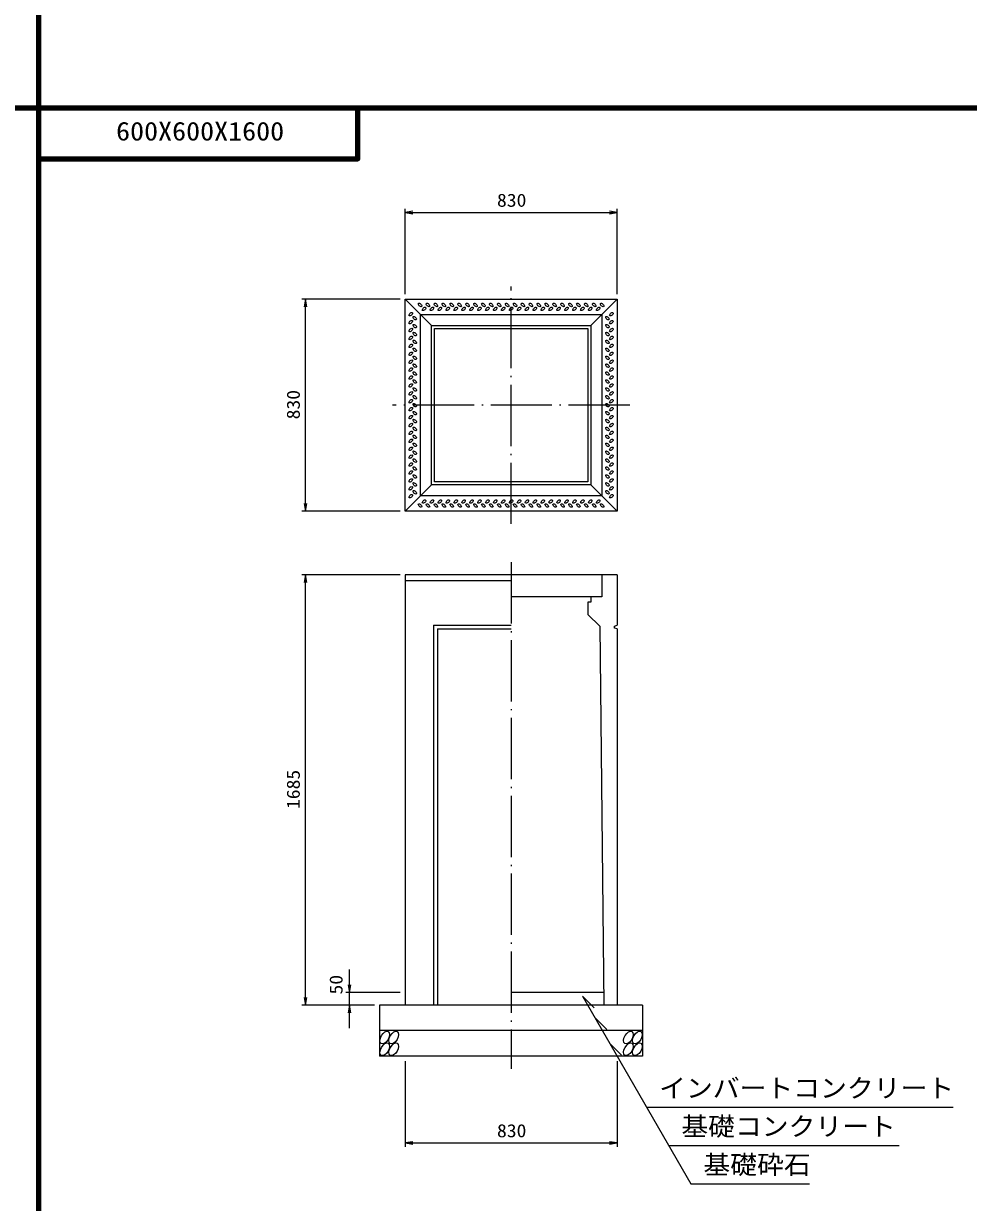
# Model space of a CAD drawing. Units: millimetres, scale not verified. Extents: x -8410 to 41710, y -74801 to 5940.
# Drawn here: x 23151 to 26851, y -46978 to -42360 of the extents above; entities that cross this region are included whole.
import ezdxf
from ezdxf.enums import TextEntityAlignment as Align

# ---------------------------------------------------------------- set-up
doc = ezdxf.new("R2010")
doc.units = ezdxf.units.MM
doc.header["$LTSCALE"] = 20
doc.linetypes.add('LONG_DASHED_DOTTED', pattern=[15.25, 12, -1.5, 0.25, -1.5])
for name, color, linetype, lineweight in [('0-0_グループ[0](0)-D-BMK(0)', 2, 'LONG_DASHED_DOTTED', 13), ('0-1_グループ[0](0)-D-STR(1)', 1, 'Continuous', 13), ('0-2_グループ[0](0)-D-STR-DIM(2)', 7, 'Continuous', 13), ('0-3_グループ[0](0)-D-STR-HTXT(3)', 7, 'Continuous', 13), ('0-5_グループ[0](0)-D-TTL(5)', 2, 'Continuous', 140)]:
    doc.layers.add(name, color=color, linetype=linetype, lineweight=lineweight)
doc.layers.add('0-4_グループ[0](0)-D-STR-TXT(4)', color=7, linetype='Continuous')
doc.layers.add('0-6_グループ[0](0)-D-TTL-TXT(6)', color=7, linetype='Continuous')
doc.styles.add('ＭＳ ゴシック', font='')
doc.styles.get('ＭＳ ゴシック').set_extended_font_data('MS Gothic')

msp = doc.modelspace()

# ---------------------------------------------------------------- linework, layer by layer
at = {"layer": '0-0_グループ[0](0)-D-BMK(0)'}
for p, q in [((25060, -44320), (25060, -43390)), ((25525, -43855), (24595, -43855)), ((25060, -44470), (25060, -46455))]:
    msp.add_line(p, q, dxfattribs=at)
at = {"layer": '0-1_グループ[0](0)-D-STR(1)'}
for p, q in [((24645, -43440), (25475, -43440)), ((24645, -44270), (24645, -43440)), ((24645, -43440), (24748, -43543)), ((25475, -43440), (25372, -43543)), ((25475, -43440), (25475, -44270)), ((24705, -43500), (25415, -43500)), ((24705, -44210), (24705, -43500)), ((25415, -43500), (25415, -44210)), ((24748, -43543), (25372, -43543)), ((24748, -44167), (24748, -43543)), ((25372, -43543), (25372, -44167)), ((24760, -43555), (25360, -43555)), ((24760, -44155), (24760, -43555)), ((25360, -43555), (25360, -44155)), ((24645, -44270), (24748, -44167)), ((25372, -44167), (24748, -44167)), ((25360, -44155), (24760, -44155)), ((25475, -44270), (25372, -44167)), ((25415, -44210), (24705, -44210)), ((25475, -44270), (24645, -44270)), ((25475, -44520), (24645, -44520)), ((24645, -44520), (24645, -46205)), ((25060, -44543.3), (24645, -44543.3)), ((25475, -44520), (25475, -44716.5)), ((25408, -44720), (25360, -44675)), ((24756.5, -44716.5), (24756.5, -46205)), ((24756.5, -44716.5), (25060, -44716.5)), ((24771.5, -44731.5), (24771.5, -46205)), ((24771.5, -44731.5), (25060, -44731.5)), ((25408, -44720), (25422.98, -46205)), ((25465, -44720), (25475, -44716.5)), ((25475, -44731.5), (25475, -46205)), ((25422.48, -46155), (25060, -46155)), ((25575, -46205), (24545, -46205)), ((24545, -46205), (24545, -46405)), ((25575, -46205), (25575, -46405)), ((25575, -46305), (24545, -46305)), ((25575, -46405), (24545, -46405))]:
    msp.add_line(p, q, dxfattribs=at)
for points in [[(25415, -44520), (25415, -44605), (25060, -44605)], [(25372, -44605), (25372, -44627), (25360, -44627), (25360, -44675)], [(25475, -44731.5), (25465, -44728), (25465, -44720)]]:
    msp.add_lwpolyline(points, dxfattribs=at)
for centre, major_axis, ratio in [((24703.5, -43462.25), (-6.01, 6.01), 0.529412), ((24734.5, -43462.25), (-6.01, 6.01), 0.529412), ((24765.5, -43462.25), (-6.01, 6.01), 0.529412), ((24796.5, -43462.25), (-6.01, 6.01), 0.529412), ((24827.5, -43462.25), (-6.01, 6.01), 0.529412), ((24858.5, -43462.25), (-6.01, 6.01), 0.529412), ((24889.5, -43462.25), (-6.01, 6.01), 0.529412), ((24920.5, -43462.25), (-6.01, 6.01), 0.529412), ((24951.5, -43462.25), (-6.01, 6.01), 0.529412), ((24982.5, -43462.25), (-6.01, 6.01), 0.529412), ((25013.5, -43462.25), (-6.01, 6.01), 0.529412), ((25044.5, -43462.25), (-6.01, 6.01), 0.529412), ((25075.5, -43462.25), (-6.01, 6.01), 0.529412), ((25106.5, -43462.25), (-6.01, 6.01), 0.529412), ((25137.5, -43462.25), (-6.01, 6.01), 0.529412), ((25168.5, -43462.25), (-6.01, 6.01), 0.529412), ((25199.5, -43462.25), (-6.01, 6.01), 0.529412), ((25230.5, -43462.25), (-6.01, 6.01), 0.529412), ((25261.5, -43462.25), (-6.01, 6.01), 0.529412), ((25292.5, -43462.25), (-6.01, 6.01), 0.529412), ((25323.5, -43462.25), (-6.01, 6.01), 0.529412), ((25354.5, -43462.25), (-6.01, 6.01), 0.529412), ((25385.5, -43462.25), (-6.01, 6.01), 0.529412), ((25416.5, -43462.25), (-6.01, 6.01), 0.529412), ((24667.25, -43498.5), (-6.01, -6.01), 0.529412), ((24719, -43477.75), (6.01, 6.01), 0.529412), ((24750, -43477.75), (6.01, 6.01), 0.529412), ((24781, -43477.75), (6.01, 6.01), 0.529412), ((24812, -43477.75), (6.01, 6.01), 0.529412), ((24843, -43477.75), (6.01, 6.01), 0.529412), ((24874, -43477.75), (6.01, 6.01), 0.529412), ((24905, -43477.75), (6.01, 6.01), 0.529412), ((24936, -43477.75), (6.01, 6.01), 0.529412), ((24967, -43477.75), (6.01, 6.01), 0.529412), ((24998, -43477.75), (6.01, 6.01), 0.529412), ((25029, -43477.75), (6.01, 6.01), 0.529412), ((25060, -43477.75), (6.01, 6.01), 0.529412), ((25091, -43477.75), (6.01, 6.01), 0.529412), ((25122, -43477.75), (6.01, 6.01), 0.529412), ((25153, -43477.75), (6.01, 6.01), 0.529412), ((25184, -43477.75), (6.01, 6.01), 0.529412), ((25215, -43477.75), (6.01, 6.01), 0.529412), ((25246, -43477.75), (6.01, 6.01), 0.529412), ((25277, -43477.75), (6.01, 6.01), 0.529412), ((25308, -43477.75), (6.01, 6.01), 0.529412), ((25339, -43477.75), (6.01, 6.01), 0.529412), ((25370, -43477.75), (6.01, 6.01), 0.529412), ((25401, -43477.75), (6.01, 6.01), 0.529412), ((25452.75, -43498.5), (6.01, 6.01), 0.529412), ((24667.25, -43529.5), (-6.01, -6.01), 0.529412), ((24682.75, -43514), (-6.01, 6.01), 0.529412), ((24682.75, -43545), (-6.01, 6.01), 0.529412), ((25437.25, -43514), (6.01, -6.01), 0.529412), ((25437.25, -43545), (6.01, -6.01), 0.529412), ((25452.75, -43529.5), (6.01, 6.01), 0.529412), ((24667.25, -43560.5), (-6.01, -6.01), 0.529412), ((24667.25, -43591.5), (-6.01, -6.01), 0.529412), ((24682.75, -43576), (-6.01, 6.01), 0.529412), ((25437.25, -43576), (6.01, -6.01), 0.529412), ((25452.75, -43560.5), (6.01, 6.01), 0.529412), ((25452.75, -43591.5), (6.01, 6.01), 0.529412), ((24667.25, -43622.5), (-6.01, -6.01), 0.529412), ((24682.75, -43607), (-6.01, 6.01), 0.529412), ((24682.75, -43638), (-6.01, 6.01), 0.529412), ((25437.25, -43607), (6.01, -6.01), 0.529412), ((25437.25, -43638), (6.01, -6.01), 0.529412), ((25452.75, -43622.5), (6.01, 6.01), 0.529412), ((24667.25, -43653.5), (-6.01, -6.01), 0.529412), ((24667.25, -43684.5), (-6.01, -6.01), 0.529412), ((24682.75, -43669), (-6.01, 6.01), 0.529412), ((25437.25, -43669), (6.01, -6.01), 0.529412), ((25452.75, -43653.5), (6.01, 6.01), 0.529412), ((25452.75, -43684.5), (6.01, 6.01), 0.529412), ((24667.25, -43715.5), (-6.01, -6.01), 0.529412), ((24682.75, -43700), (-6.01, 6.01), 0.529412), ((24682.75, -43731), (-6.01, 6.01), 0.529412), ((25437.25, -43700), (6.01, -6.01), 0.529412), ((25437.25, -43731), (6.01, -6.01), 0.529412), ((25452.75, -43715.5), (6.01, 6.01), 0.529412), ((24667.25, -43746.5), (-6.01, -6.01), 0.529412), ((24667.25, -43777.5), (-6.01, -6.01), 0.529412), ((24682.75, -43762), (-6.01, 6.01), 0.529412), ((25437.25, -43762), (6.01, -6.01), 0.529412), ((25452.75, -43746.5), (6.01, 6.01), 0.529412), ((25452.75, -43777.5), (6.01, 6.01), 0.529412), ((24667.25, -43808.5), (-6.01, -6.01), 0.529412), ((24682.75, -43793), (-6.01, 6.01), 0.529412), ((24682.75, -43824), (-6.01, 6.01), 0.529412), ((25437.25, -43793), (6.01, -6.01), 0.529412), ((25437.25, -43824), (6.01, -6.01), 0.529412), ((25452.75, -43808.5), (6.01, 6.01), 0.529412), ((24667.25, -43839.5), (-6.01, -6.01), 0.529412), ((24667.25, -43870.5), (-6.01, -6.01), 0.529412), ((24682.75, -43855), (-6.01, 6.01), 0.529412), ((25437.25, -43855), (6.01, -6.01), 0.529412), ((25452.75, -43839.5), (6.01, 6.01), 0.529412), ((25452.75, -43870.5), (6.01, 6.01), 0.529412), ((24667.25, -43901.5), (-6.01, -6.01), 0.529412), ((24682.75, -43886), (-6.01, 6.01), 0.529412), ((24682.75, -43917), (-6.01, 6.01), 0.529412), ((25437.25, -43886), (6.01, -6.01), 0.529412), ((25437.25, -43917), (6.01, -6.01), 0.529412), ((25452.75, -43901.5), (6.01, 6.01), 0.529412), ((24667.25, -43932.5), (-6.01, -6.01), 0.529412), ((24667.25, -43963.5), (-6.01, -6.01), 0.529412), ((24682.75, -43948), (-6.01, 6.01), 0.529412), ((25437.25, -43948), (6.01, -6.01), 0.529412), ((25452.75, -43932.5), (6.01, 6.01), 0.529412), ((25452.75, -43963.5), (6.01, 6.01), 0.529412), ((24667.25, -43994.5), (-6.01, -6.01), 0.529412), ((24682.75, -43979), (-6.01, 6.01), 0.529412), ((24682.75, -44010), (-6.01, 6.01), 0.529412), ((25437.25, -43979), (6.01, -6.01), 0.529412), ((25437.25, -44010), (6.01, -6.01), 0.529412), ((25452.75, -43994.5), (6.01, 6.01), 0.529412), ((24667.25, -44025.5), (-6.01, -6.01), 0.529412), ((24667.25, -44056.5), (-6.01, -6.01), 0.529412), ((24682.75, -44041), (-6.01, 6.01), 0.529412), ((25437.25, -44041), (6.01, -6.01), 0.529412), ((25452.75, -44025.5), (6.01, 6.01), 0.529412), ((25452.75, -44056.5), (6.01, 6.01), 0.529412), ((24667.25, -44087.5), (-6.01, -6.01), 0.529412), ((24682.75, -44072), (-6.01, 6.01), 0.529412), ((24682.75, -44103), (-6.01, 6.01), 0.529412), ((25437.25, -44072), (6.01, -6.01), 0.529412), ((25437.25, -44103), (6.01, -6.01), 0.529412), ((25452.75, -44087.5), (6.01, 6.01), 0.529412), ((24667.25, -44118.5), (-6.01, -6.01), 0.529412), ((24667.25, -44149.5), (-6.01, -6.01), 0.529412), ((24682.75, -44134), (-6.01, 6.01), 0.529412), ((25437.25, -44134), (6.01, -6.01), 0.529412), ((25452.75, -44118.5), (6.01, 6.01), 0.529412), ((25452.75, -44149.5), (6.01, 6.01), 0.529412), ((24667.25, -44180.5), (-6.01, -6.01), 0.529412), ((24682.75, -44165), (-6.01, 6.01), 0.529412), ((24682.75, -44196), (-6.01, 6.01), 0.529412), ((25437.25, -44165), (6.01, -6.01), 0.529412), ((25437.25, -44196), (6.01, -6.01), 0.529412), ((25452.75, -44180.5), (6.01, 6.01), 0.529412), ((24667.25, -44211.5), (-6.01, -6.01), 0.529412), ((24719, -44232.25), (-6.01, -6.01), 0.529412), ((24750, -44232.25), (-6.01, -6.01), 0.529412), ((24781, -44232.25), (-6.01, -6.01), 0.529412), ((24812, -44232.25), (-6.01, -6.01), 0.529412), ((24843, -44232.25), (-6.01, -6.01), 0.529412), ((24874, -44232.25), (-6.01, -6.01), 0.529412), ((24905, -44232.25), (-6.01, -6.01), 0.529412), ((24936, -44232.25), (-6.01, -6.01), 0.529412), ((24967, -44232.25), (-6.01, -6.01), 0.529412), ((24998, -44232.25), (-6.01, -6.01), 0.529412), ((25029, -44232.25), (-6.01, -6.01), 0.529412), ((25060, -44232.25), (-6.01, -6.01), 0.529412), ((25091, -44232.25), (-6.01, -6.01), 0.529412), ((25122, -44232.25), (-6.01, -6.01), 0.529412), ((25153, -44232.25), (-6.01, -6.01), 0.529412), ((25184, -44232.25), (-6.01, -6.01), 0.529412), ((25215, -44232.25), (-6.01, -6.01), 0.529412), ((25246, -44232.25), (-6.01, -6.01), 0.529412), ((25277, -44232.25), (-6.01, -6.01), 0.529412), ((25308, -44232.25), (-6.01, -6.01), 0.529412), ((25339, -44232.25), (-6.01, -6.01), 0.529412), ((25370, -44232.25), (-6.01, -6.01), 0.529412), ((25401, -44232.25), (-6.01, -6.01), 0.529412), ((25452.75, -44211.5), (6.01, 6.01), 0.529412), ((24703.5, -44247.75), (6.01, -6.01), 0.529412), ((24734.5, -44247.75), (6.01, -6.01), 0.529412), ((24765.5, -44247.75), (6.01, -6.01), 0.529412), ((24796.5, -44247.75), (6.01, -6.01), 0.529412), ((24827.5, -44247.75), (6.01, -6.01), 0.529412), ((24858.5, -44247.75), (6.01, -6.01), 0.529412), ((24889.5, -44247.75), (6.01, -6.01), 0.529412), ((24920.5, -44247.75), (6.01, -6.01), 0.529412), ((24951.5, -44247.75), (6.01, -6.01), 0.529412), ((24982.5, -44247.75), (6.01, -6.01), 0.529412), ((25013.5, -44247.75), (6.01, -6.01), 0.529412), ((25044.5, -44247.75), (6.01, -6.01), 0.529412), ((25075.5, -44247.75), (6.01, -6.01), 0.529412), ((25106.5, -44247.75), (6.01, -6.01), 0.529412), ((25137.5, -44247.75), (6.01, -6.01), 0.529412), ((25168.5, -44247.75), (6.01, -6.01), 0.529412), ((25199.5, -44247.75), (6.01, -6.01), 0.529412), ((25230.5, -44247.75), (6.01, -6.01), 0.529412), ((25261.5, -44247.75), (6.01, -6.01), 0.529412), ((25292.5, -44247.75), (6.01, -6.01), 0.529412), ((25323.5, -44247.75), (6.01, -6.01), 0.529412), ((25354.5, -44247.75), (6.01, -6.01), 0.529412), ((25385.5, -44247.75), (6.01, -6.01), 0.529412), ((25416.5, -44247.75), (6.01, -6.01), 0.529412), ((24565.43, -46332), (-13.75, -23.82), 0.545455), ((24600.43, -46332), (-13.75, -23.82), 0.545455), ((25519.43, -46332), (-13.75, -23.82), 0.545455), ((25554.43, -46332), (-13.75, -23.82), 0.545455), ((24565.43, -46378), (-13.75, -23.82), 0.545455), ((24600.43, -46378), (-13.75, -23.82), 0.545455), ((25519.43, -46378), (-13.75, -23.82), 0.545455), ((25554.43, -46378), (-13.75, -23.82), 0.545455)]:
    msp.add_ellipse(centre, major_axis=major_axis, ratio=ratio, dxfattribs=at)
at = {"layer": '0-2_グループ[0](0)-D-STR-DIM(2)'}
for p, q in [((24645, -43420), (24645, -43085)), ((25475, -43420), (25475, -43085)), ((24645, -43100), (25475, -43100)), ((24625, -43440), (24240, -43440)), ((24255, -44270), (24255, -43440)), ((24625, -44270), (24240, -44270)), ((24625, -44520), (24240, -44520)), ((24255, -46205), (24255, -44520)), ((24427.48, -46295), (24427.48, -46065)), ((24427.48, -46155), (24427.48, -46065)), ((24625, -46155), (24412.48, -46155)), ((24525, -46205), (24240, -46205)), ((24525, -46205), (24412.48, -46205)), ((24427.48, -46295), (24427.48, -46205)), ((24645, -46425), (24645, -46760)), ((25475, -46425), (25475, -46760)), ((24645, -46745), (25475, -46745))]:
    msp.add_line(p, q, dxfattribs=at)
for points in [[(24675, -43095), (24645, -43100), (24675, -43105)], [(25445, -43105), (25475, -43100), (25445, -43095)], [(24260, -43470), (24255, -43440), (24250, -43470)], [(24250, -44240), (24255, -44270), (24260, -44240)], [(24260, -44550), (24255, -44520), (24250, -44550)], [(24422.48, -46125), (24427.48, -46155), (24432.48, -46125)], [(24250, -46175), (24255, -46205), (24260, -46175)], [(24432.48, -46235), (24427.48, -46205), (24422.48, -46235)], [(24675, -46740), (24645, -46745), (24675, -46750)], [(25445, -46750), (25475, -46745), (25445, -46740)]]:
    msp.add_lwpolyline(points, dxfattribs=at)
at = {"layer": '0-3_グループ[0](0)-D-STR-HTXT(3)'}
for p, q in [((25340, -46170), (25764.35, -46905)), ((25340, -46170), (25385.75, -46215.75)), ((25389.07, -46255), (25434.83, -46300.75)), ((25446.81, -46355), (25492.56, -46400.75)), ((25591.15, -46605), (26791.75, -46605)), ((25677.75, -46755), (26579.21, -46755)), ((25764.35, -46905), (26228.55, -46905))]:
    msp.add_line(p, q, dxfattribs=at)
at = {"layer": '0-5_グループ[0](0)-D-TTL(5)'}
for p, q in [((23210, -42690), (23210, -26940)), ((23210, -47940), (23210, -32190)), ((23210, -53190), (23210, -37440)), ((8410, -42690), (34310, -42690)), ((8410, -42690), (34310, -42690)), ((8410, -42690), (34310, -42690)), ((8410, -42690), (34310, -42690)), ((23210, -58440), (23210, -42690))]:
    msp.add_line(p, q, dxfattribs=at)
msp.add_lwpolyline([(23210, -42890), (24460, -42890), (24460, -42690)], dxfattribs=at)
msp.add_lwpolyline([(23210, -42890), (24460, -42890), (24460, -42690)], dxfattribs=at)
msp.add_lwpolyline([(23210, -42890), (24460, -42890), (24460, -42690)], dxfattribs=at)
msp.add_lwpolyline([(23210, -42890), (24460, -42890), (24460, -42690)], dxfattribs=at)
msp.add_lwpolyline([(23210, -42890), (24460, -42890), (24460, -42690)], dxfattribs=at)

# ---------------------------------------------------------------- texts
at = {"layer": '0-2_グループ[0](0)-D-STR-DIM(2)', "style": 'ＭＳ ゴシック', "width": 1.1}
for p in [(25004.7, -43093), (25004.7, -46738)]:
    msp.add_text('830', height=51.32, dxfattribs=at).set_placement(p, align=Align.BOTTOM_LEFT)
for s, p in [('830', (24248, -43910.3)), ('1685', (24248, -45436.7)), ('50', (24415.47, -46163.3))]:
    msp.add_text(s, height=51.32, rotation=90, dxfattribs=at).set_placement(p, align=Align.BOTTOM_LEFT)
at = {"layer": '0-4_グループ[0](0)-D-STR-TXT(4)', "style": 'ＭＳ ゴシック', "width": 1.05}
for s, p in [('インバートコンクリート', (25639.85, -46588.68)), ('基礎コンクリート', (25726.45, -46738.68)), ('基礎砕石', (25813.06, -46888.68))]:
    msp.add_text(s, height=73.31, dxfattribs=at).set_placement(p, align=Align.BOTTOM_LEFT)
at = {"layer": '0-6_グループ[0](0)-D-TTL-TXT(6)', "style": 'ＭＳ ゴシック', "width": 1.1}
msp.add_text('600X600X1600', height=73.31, dxfattribs=at).set_placement((23513, -42840), align=Align.BOTTOM_LEFT)

doc.saveas('drawing.dxf')
